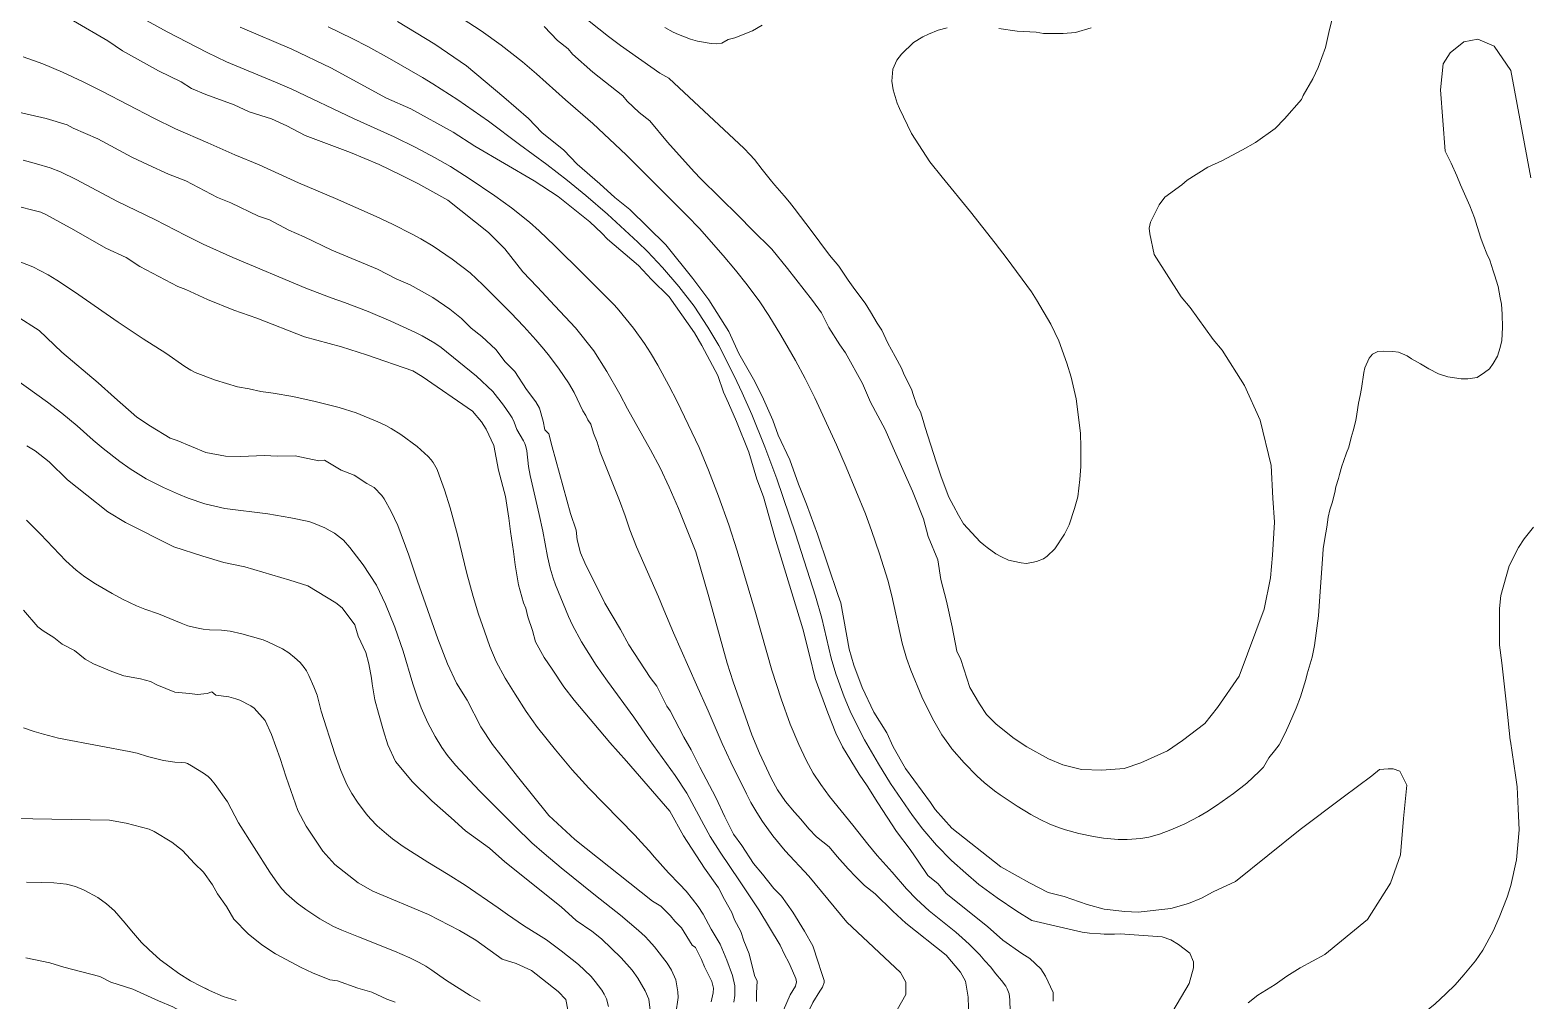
# Model space of a CAD drawing. Header units: metres. Extents: x 548946 to 557077, y 1838800 to 1845419.
# Drawn here: x 552328.3 to 552722.2, y 1842723.2 to 1842978.2 of the extents above; entities that cross this region are included whole.
import ezdxf

# ---------------------------------------------------------------- set-up
doc = ezdxf.new("R2010")
doc.units = ezdxf.units.M
doc.header["$LTSCALE"] = 28
doc.layers.add('1', color=7, linetype='Continuous', lineweight=13)
doc.layers.add('2', color=7, linetype='Continuous', lineweight=13)

msp = doc.modelspace()

# ---------------------------------------------------------------- linework, layer by layer
at = {"layer": '1'}
for points in [[(552463.53, 1842979.05), (552467, 1842975.38), (552469.8, 1842973.16), (552470.97, 1842971.77), (552476.34, 1842967.04), (552484.17, 1842960.83), (552485.34, 1842959.44), (552488.47, 1842956.49), (552491.27, 1842954.27), (552495.97, 1842948.71), (552502.97, 1842940.87), (552504.7, 1842939.04), (552514.71, 1842929.26), (552518.18, 1842925.59), (552523.33, 1842920.59), (552527.47, 1842915.47), (552534.02, 1842907.07), (552536.43, 1842903.79), (552538.39, 1842899.95), (552541.2, 1842895.45), (552542.71, 1842893.33), (552547.2, 1842885.21), (552549.27, 1842880.36), (552553.15, 1842873.18), (552555.22, 1842868.34), (552560.34, 1842856.98), (552563.2, 1842849.69), (552564.5, 1842845.01), (552566.97, 1842838.94), (552567.83, 1842833.7), (552569.24, 1842828.02), (552570.77, 1842821.33), (552572.02, 1842814.87), (552573.03, 1842812.7), (552575.39, 1842805.35), (552577.91, 1842801.06), (552579.76, 1842798.22), (552582.34, 1842795.72), (552587.09, 1842791.95), (552590.39, 1842789.78), (552596.08, 1842786.62), (552599.82, 1842785.02), (552604.79, 1842783.81), (552610.14, 1842783.66), (552615.94, 1842784.07), (552620.34, 1842785.59), (552627.35, 1842788.68), (552631.36, 1842791.42), (552637.2, 1842795.9), (552640.53, 1842800.1), (552646.19, 1842808.37), (552652.82, 1842825.9), (552654.41, 1842834.21), (552655.01, 1842840.12), (552655.54, 1842848.82), (552655.07, 1842855.12), (552654.6, 1842863.7), (552651.71, 1842875.57), (552647.61, 1842884.76), (552641.73, 1842893.99), (552639.38, 1842896.77), (552633.33, 1842905.23), (552630.98, 1842908.01), (552623.86, 1842919.13), (552622.73, 1842924.59), (552622.55, 1842926.1), (552622.88, 1842927.66), (552625.15, 1842932.24), (552626.71, 1842934.2), (552631.16, 1842937.5), (552632.55, 1842938.68), (552638, 1842942.1), (552641.62, 1842943.78), (552647.13, 1842946.7), (552650.47, 1842948.6), (552655.64, 1842952.25), (552658.14, 1842954.82), (552662.64, 1842959.91), (552663.03, 1842960.97), (552665.58, 1842965.33), (552667.02, 1842968.29), (552668.95, 1842973.59), (552669.78, 1842977.49), (552671.32, 1842984.02)], [(552470.29, 1842984.48), (552480.44, 1842976.41), (552483.56, 1842974.11), (552493.9, 1842966.81), (552496.25, 1842965.45), (552516.08, 1842947), (552517.55, 1842945.47), (552518.81, 1842944.12), (552520.81, 1842941.46), (552523.25, 1842938.44), (552524.17, 1842937.35), (552526.59, 1842934.53), (552527.97, 1842932.9), (552529.25, 1842931.34), (552533.96, 1842925.1), (552535.96, 1842922.43), (552538.55, 1842918.94), (552540.97, 1842916.12), (552543.39, 1842912.41), (552545.17, 1842909.92), (552547.88, 1842906.33), (552549.33, 1842904.11), (552551.07, 1842901.11), (552552.28, 1842899.25), (552553.87, 1842895.84), (552555.76, 1842892.37), (552557.42, 1842889.26), (552557.97, 1842887.93), (552560.17, 1842883.49), (552560.5, 1842882.33), (552561.52, 1842879.56), (552562.42, 1842877.76), (552563.18, 1842875.55), (552563.68, 1842873.72), (552566.52, 1842864.66), (552567.87, 1842860.72), (552569.88, 1842855.37), (552571.13, 1842853.11), (552572.41, 1842850.67), (552573.78, 1842848.33), (552578.1, 1842843.63), (552579.09, 1842842.85), (552579.97, 1842842.15), (552582.25, 1842840.52), (552583.74, 1842839.69), (552585.54, 1842838.8), (552586.77, 1842838.54), (552588.92, 1842838.09), (552590.23, 1842837.94)], [(552339.82, 1842980.59), (552348.81, 1842975.27), (552352.67, 1842972.66), (552362.16, 1842967.39), (552368.08, 1842964.51), (552370.82, 1842962.79), (552374.56, 1842961.19), (552381.99, 1842958.48), (552386.01, 1842956.66), (552391.81, 1842954.78), (552395.83, 1842952.95), (552400.69, 1842950.46), (552412.64, 1842945.98), (552420.12, 1842942.77), (552425.76, 1842940.12), (552430.34, 1842937.84), (552438.21, 1842933.41), (552448.84, 1842924.97), (552453.14, 1842920.64), (552457.9, 1842914.57), (552461.65, 1842910.68), (552466.29, 1842905.62), (552471.78, 1842899.9), (552476.54, 1842893.84), (552479.96, 1842888.39), (552483.43, 1842882.43), (552485.4, 1842878.59), (552491.45, 1842867.85), (552494.03, 1842863.06), (552496.39, 1842858), (552498.81, 1842852.43), (552503.42, 1842841.02), (552506.8, 1842829.21), (552511.6, 1842811.72), (552513.18, 1842806.81), (552518.07, 1842792.89), (552520.15, 1842788.05), (552523.18, 1842781.53), (552524.81, 1842778.42), (552526.94, 1842775.36), (552529.29, 1842772.58), (552531.02, 1842770.74), (552533.1, 1842768.19), (552535.11, 1842766.13), (552538.46, 1842763.46), (552540.54, 1842760.91), (552543.44, 1842757.68), (552545.46, 1842755.63), (552547.75, 1842753.35), (552550.55, 1842751.13), (552555.13, 1842746.57), (552558.55, 1842743.4), (552569.17, 1842734.96), (552572.97, 1842730.57), (552574.26, 1842728.18)], [(552586.02, 1842720.17), (552585.95, 1842723.24), (552585.72, 1842724.81), (552585.26, 1842726.15), (552584.86, 1842726.83), (552583.72, 1842728.36), (552582.22, 1842730.12), (552580.82, 1842731.93), (552579.39, 1842733.48), (552578.08, 1842735.05), (552575.28, 1842737.89), (552573.43, 1842739.6), (552571.75, 1842741.02), (552564.76, 1842746.65), (552561.43, 1842749.72), (552558.79, 1842752.45), (552555.01, 1842756.83), (552551.03, 1842761.18), (552548.57, 1842764.14), (552544.63, 1842769.2), (552538.55, 1842776.68), (552536.22, 1842779.85), (552534.26, 1842782.84), (552532.36, 1842786.22), (552530.43, 1842790.33), (552528.2, 1842795.72), (552525.79, 1842802.35), (552523.35, 1842809.93), (552519.04, 1842825.02), (552514.28, 1842841.27), (552512.07, 1842848.1), (552509.34, 1842855.63), (552506.71, 1842862.49), (552504.28, 1842868.39), (552498.48, 1842880.49), (552496.33, 1842884.74), (552493.41, 1842890.09), (552491.49, 1842893.28), (552489.91, 1842895.73), (552487.01, 1842899.79), (552483.16, 1842904.5), (552481.97, 1842905.85), (552479.06, 1842908.84), (552473.82, 1842913.95), (552466.35, 1842921.44), (552462.22, 1842925.36), (552459.68, 1842927.61), (552454.93, 1842931.39), (552450.52, 1842934.53), (552443.81, 1842939.1), (552438.88, 1842942.24), (552434.72, 1842944.6), (552429.74, 1842947.26), (552424.07, 1842950.05), (552413.36, 1842954.92), (552397.2, 1842962.59), (552392.9, 1842964.46), (552380.03, 1842969.8), (552374.92, 1842972.2), (552364.4, 1842977.71), (552359.02, 1842980.68)], [(552441.98, 1842981.16), (552446.98, 1842977.93), (552452.22, 1842974.2), (552457.86, 1842969.76), (552461.52, 1842966.62), (552469.09, 1842959.76), (552476.29, 1842953.57), (552485.09, 1842945.32), (552501.11, 1842929.33), (552504.31, 1842925.97), (552510.59, 1842918.89)], [(552383.56, 1842978.94), (552397.18, 1842973.13), (552407.4, 1842968.2), (552422.04, 1842960.22), (552428.46, 1842957.4), (552439.57, 1842951.3), (552445.33, 1842947.64), (552460.86, 1842938.49), (552467.17, 1842934.39), (552475.56, 1842927.72), (552478.69, 1842924.78), (552480.14, 1842923.17), (552488.31, 1842916.22), (552491.77, 1842912.56), (552496.36, 1842908), (552503.03, 1842898.6), (552504.93, 1842895.26), (552509.14, 1842887.36), (552510.66, 1842882.96), (552512.01, 1842880.06), (552514.09, 1842875.22), (552517.29, 1842867.2), (552519.38, 1842860.07), (552521.18, 1842855.45), (552524.17, 1842844.86), (552531.5, 1842820.8), (552533.3, 1842813.89), (552534.77, 1842807.71), (552538.09, 1842798.69), (552540.23, 1842793.34), (552541.91, 1842789.72), (552546.28, 1842782.6), (552548.41, 1842779.54), (552551.22, 1842775.04), (552556.15, 1842767.47), (552559.73, 1842762.8), (552561.86, 1842759.74), (552564.33, 1842755.96), (552567.12, 1842753.73), (552569.19, 1842751.18), (552580.09, 1842742.51), (552584.06, 1842738.9), (552589.04, 1842735.41), (552591.22, 1842734.13), (552594.07, 1842731.41), (552595.3, 1842729.52), (552597.32, 1842725.18), (552597.33, 1842722.89)], [(552464.23, 1842942.79), (552457.07, 1842948.04), (552448.91, 1842954.22), (552440.86, 1842959.82), (552434.28, 1842964), (552431.56, 1842965.67), (552422.86, 1842970.64), (552417.12, 1842973.8), (552413.01, 1842975.96), (552406.71, 1842979.01)], [(552520.86, 1842979.46), (552518.24, 1842977.89), (552513.62, 1842976.09), (552511.9, 1842975.64), (552510.23, 1842974.68), (552508.72, 1842974.51), (552507.44, 1842974.62), (552503.81, 1842975.22), (552501.97, 1842975.77), (552498.79, 1842976.93), (552497.45, 1842977.54), (552495.27, 1842978.82)], [(552590.23, 1842837.94), (552591.7, 1842838.2), (552592.97, 1842838.45), (552594.78, 1842839.16), (552595.7, 1842839.86), (552597.77, 1842841.79), (552600.32, 1842845.68), (552601.54, 1842848.11), (552602.95, 1842852.36), (552603.79, 1842855.46), (552604.37, 1842860.01), (552604.58, 1842863.43), (552604.58, 1842868.62), (552604.48, 1842872.1), (552603.83, 1842877.81), (552603.34, 1842881.25), (552602.09, 1842886.89), (552600.88, 1842890.55), (552598.8, 1842896.5), (552596.7, 1842900.85), (552592.98, 1842907.21), (552591.64, 1842909.35), (552585.26, 1842918), (552582.09, 1842922.12), (552575.56, 1842930.36), (552568.13, 1842939.49), (552564.88, 1842943.51), (552560.04, 1842950.93), (552556.88, 1842957.56), (552556.33, 1842958.89), (552555.23, 1842962.46), (552554.87, 1842964.71), (552555.21, 1842967.84), (552556.23, 1842970.26), (552557.45, 1842971.79), (552560.59, 1842974.85), (552563.02, 1842976.32), (552564.53, 1842977.09), (552567.11, 1842978.09), (552569.43, 1842978.75)], [(552583.03, 1842978.51), (552587.89, 1842977.87), (552592.82, 1842977.54), (552594.74, 1842977.26), (552599.93, 1842977.25), (552603.2, 1842977.53), (552607.35, 1842978.7)], [(552698.59, 1842887.76), (552701.06, 1842887.04), (552704.53, 1842886.44), (552706.32, 1842886.45), (552708.77, 1842886.83), (552710.72, 1842888.15), (552712.01, 1842889.09), (552712.94, 1842890.5), (552714.12, 1842892.43), (552714.86, 1842894.71), (552715.24, 1842896.55), (552715.45, 1842899.97), (552715.35, 1842903.45), (552715.15, 1842906.12), (552714.86, 1842907.78), (552714.32, 1842910.71), (552713.37, 1842913.8), (552712.95, 1842914.85), (552712.13, 1842917.65), (552711.34, 1842919.35), (552710.37, 1842921.74), (552709.77, 1842923.46), (552708.82, 1842926.55), (552708.07, 1842928.76), (552706.81, 1842931.91), (552705.84, 1842934.29), (552704.38, 1842937.42), (552703.41, 1842939.8), (552701.93, 1842943.12), (552700.37, 1842946.34), (552699.15, 1842962.47), (552699.88, 1842969.27), (552701.69, 1842972.14), (552705.31, 1842975.01), (552708.92, 1842975.72), (552713.27, 1842973.93), (552717.61, 1842967.48), (552722.92, 1842939.34)], [(552472.21, 1842844.2), (552471.92, 1842846.71), (552470.4, 1842851.11), (552465.6, 1842868.6), (552464.7, 1842872.05), (552463.67, 1842873.06), (552463.21, 1842875.34), (552462.26, 1842878.74), (552461.3, 1842880.41), (552458.9, 1842883.69), (552455.81, 1842888.42), (552453.24, 1842890.92), (552450.83, 1842894.2), (552447.14, 1842897.59), (552444.35, 1842899.81), (552441.77, 1842902.31), (552438.7, 1842904.75), (552434.28, 1842907.81), (552428.31, 1842911.19), (552424.57, 1842912.79), (552419.71, 1842915.28), (552407.7, 1842920.26), (552400.44, 1842923.75), (552396.42, 1842925.58), (552391.29, 1842928.29), (552388.38, 1842929.23), (552381.12, 1842932.72), (552377.66, 1842934.1), (552369.28, 1842938.48), (552364.76, 1842940.25), (552359.4, 1842942.68), (552355.1, 1842944.73), (552346.17, 1842949.55), (552339.74, 1842952.38), (552338.12, 1842953.21), (552332.6, 1842954.86), (552325.29, 1842956.57)], [(552458.12, 1842870.17), (552456.36, 1842873.17), (552455.66, 1842875.04), (552455.1, 1842876.18), (552454.41, 1842877.3), (552452.8, 1842879.56), (552450.01, 1842883.11), (552445.74, 1842887.16), (552436.43, 1842894.67), (552434.8, 1842895.82), (552431.44, 1842897.74), (552429.65, 1842898.65), (552423.2, 1842901.67), (552417.29, 1842904.2), (552411.06, 1842906.5), (552407.5, 1842907.72), (552400.89, 1842910.27), (552381.71, 1842918.34), (552373.85, 1842921.9), (552369.3, 1842924.11), (552361.2, 1842928.31), (552351.4, 1842933.08), (552340.46, 1842938.89), (552336.41, 1842940.85), (552333.69, 1842941.9), (552330.05, 1842942.99), (552326.54, 1842943.92)], [(552628.74, 1842720.3), (552633.06, 1842727.56), (552634.19, 1842731.64), (552634.19, 1842733.24), (552633.22, 1842735.56), (552630.23, 1842737.8), (552628.29, 1842739.01), (552625.95, 1842739.81), (552614.95, 1842740.58), (552613.46, 1842740.51), (552610.76, 1842740.5), (552609.76, 1842740.58), (552606.84, 1842740.75), (552604.92, 1842741.03), (552591.7, 1842744.15), (552587.77, 1842746.55), (552582.6, 1842750.03), (552577.82, 1842753.56), (552574.34, 1842756.52), (552570.63, 1842759.89), (552566.64, 1842763.95), (552563.08, 1842768.11), (552560.36, 1842771.71), (552557.42, 1842775.89), (552554.58, 1842780.13), (552551.43, 1842785.27), (552547.76, 1842791.56), (552545.84, 1842795.15), (552543.99, 1842799.1), (552542.42, 1842802.87), (552540.2, 1842808.9), (552538.95, 1842813.08), (552536.48, 1842823.61), (552534.85, 1842829.37), (552529.59, 1842845.75), (552524.66, 1842860.2), (552521.52, 1842868.63), (552518.08, 1842877.1), (552515.53, 1842882.83), (552513.44, 1842887.25), (552509.39, 1842895.21), (552506.58, 1842900.09), (552502.93, 1842905.54), (552498.95, 1842910.73), (552494.63, 1842915.77), (552490.66, 1842919.9), (552488.1, 1842922.39), (552480.14, 1842929.73), (552474.44, 1842934.65), (552469.62, 1842938.57), (552464.23, 1842942.79)], [(552323.61, 1842932.19), (552331.2, 1842930.26), (552332.54, 1842929.65), (552339.85, 1842925.66), (552348.29, 1842920.78), (552353.65, 1842918.35), (552357.23, 1842915.96), (552367.22, 1842910.75), (552369.34, 1842909.98), (552374.98, 1842907.32), (552381.91, 1842904.56), (552387.99, 1842902.46), (552400.5, 1842897.54), (552410.21, 1842894.84), (552416.79, 1842892.79), (552428.96, 1842888.6), (552431.42, 1842887.1), (552444.66, 1842877.94), (552447.01, 1842875.16), (552448.25, 1842873.27), (552450.27, 1842868.93), (552451.52, 1842862.47), (552453.32, 1842855.56), (552454.23, 1842849.82), (552454.64, 1842846.31), (552455.49, 1842841.07), (552455.89, 1842837.56), (552456.75, 1842832.32), (552458.04, 1842827.64), (552458.72, 1842826.19), (552459.23, 1842823.96), (552460.41, 1842820.29), (552461.26, 1842817.34), (552463.5, 1842813.27), (552465.63, 1842810.21), (552468.71, 1842805.49), (552471.4, 1842801.98), (552480.8, 1842790.86), (552485.17, 1842786.03), (552496.58, 1842772.85), (552500.12, 1842766.39), (552505.66, 1842757.88), (552509.31, 1842752.71), (552510.93, 1842749.59), (552512.84, 1842746.25), (552513.57, 1842744.3), (552515.2, 1842741.19), (552515.99, 1842738.73), (552517.39, 1842735.34), (552518.8, 1842729.66), (552519.48, 1842728.21), (552519.32, 1842725.14), (552519.33, 1842722.86)], [(552386, 1842883.84), (552382.94, 1842884.38), (552377.16, 1842886.11), (552371.74, 1842888.18), (552370.6, 1842888.74), (552369.06, 1842889.7), (552364.04, 1842893.18), (552358.1, 1842896.96), (552351.49, 1842901.35), (552340.09, 1842909.31), (552335.39, 1842912.4), (552333.09, 1842913.78), (552329.11, 1842915.92), (552324.8, 1842917.61)], [(552510.59, 1842918.89), (552513.83, 1842915.02), (552516.88, 1842911.22), (552520.19, 1842906.72), (552522.6, 1842903.16), (552525.76, 1842897.97), (552529.59, 1842891.25), (552532.14, 1842886.6), (552534.71, 1842881.46), (552540.4, 1842869.13), (552542.94, 1842863.25), (552547.97, 1842850.97), (552549.58, 1842846.6), (552551.64, 1842840.49), (552553.83, 1842833.55), (552554.92, 1842829.42), (552557.64, 1842817.01), (552558.79, 1842813.07), (552559.88, 1842809.89), (552562.77, 1842802.87), (552565.59, 1842797.22), (552568.08, 1842792.95), (552569.85, 1842790.36), (552570.72, 1842789.23), (552573.9, 1842785.59), (552577.32, 1842782.05), (552579.15, 1842780.37), (552581.94, 1842778.15), (552583.36, 1842777.11), (552587.83, 1842774.13), (552591.42, 1842771.98), (552593.89, 1842770.65), (552596.43, 1842769.47), (552598.98, 1842768.47), (552600.56, 1842767.93), (552604.04, 1842767.01), (552607.96, 1842766.2), (552610.59, 1842765.79), (552614.43, 1842765.43), (552616.78, 1842765.38), (552620.36, 1842765.64), (552622.44, 1842766.01), (552625.31, 1842766.81), (552628.24, 1842767.9), (552631.95, 1842769.55), (552635.58, 1842771.41), (552637.75, 1842772.69), (552640.27, 1842774.33), (552644.72, 1842777.53), (552648.25, 1842780.24), (552649.84, 1842781.66), (552651.58, 1842783.37), (552652.57, 1842784.45), (552654.05, 1842786.86), (552655.54, 1842788.73), (552656.76, 1842790.27), (552658.3, 1842793.34), (552659.41, 1842795.86), (552661.24, 1842799.96), (552662.3, 1842802.88), (552663.77, 1842807.44), (552664.1, 1842808.97), (552665.4, 1842813.31), (552666.04, 1842816.38), (552667.05, 1842824.18), (552667.57, 1842831.82), (552668.2, 1842840.27), (552668.32, 1842841.79), (552668.71, 1842844.52), (552669.27, 1842847.48), (552669.57, 1842850.11), (552670.04, 1842852.06), (552670.63, 1842853.92), (552671.32, 1842856.6), (552671.64, 1842858.13), (552672.29, 1842860.3), (552672.57, 1842861.33), (552673.22, 1842863.5), (552673.68, 1842864.75), (552674.42, 1842867.03), (552675.05, 1842868.5), (552675.65, 1842871.06), (552676.15, 1842872.82), (552676.84, 1842875.49), (552677.14, 1842877.22), (552677.61, 1842880.07), (552677.98, 1842882.11), (552678.37, 1842883.95), (552678.99, 1842888.11), (552679.25, 1842889.34), (552680.36, 1842891.86), (552681.23, 1842892.96), (552682.65, 1842893.62), (552684.03, 1842893.78), (552686.63, 1842893.67), (552688.06, 1842893.44), (552690.36, 1842892.5), (552691.55, 1842891.74), (552693.89, 1842890.41), (552696.04, 1842889.06), (552698.59, 1842887.76)], [(552463.51, 1842761.69), (552460.28, 1842764.53), (552455.91, 1842768.78), (552446.48, 1842778.21), (552440.24, 1842784.98), (552438.1, 1842787.5), (552436.6, 1842789.54), (552434.82, 1842792.48), (552432.94, 1842796.09), (552431.22, 1842800.03), (552430.3, 1842802.41), (552428.96, 1842806.32), (552426.41, 1842814.94), (552424.27, 1842821.23), (552421.81, 1842827.25), (552419.43, 1842832.21), (552415.93, 1842837.63), (552412.43, 1842842.16), (552410.75, 1842844.03), (552408.38, 1842845.88), (552407.29, 1842846.56), (552405.84, 1842847.28), (552402.85, 1842848.53), (552401.67, 1842848.94), (552396.93, 1842849.97), (552390.84, 1842850.95), (552379.58, 1842852.41), (552374.35, 1842853.6), (552369.97, 1842855.08), (552367.38, 1842856.13), (552363.44, 1842857.9), (552358.88, 1842860.2), (552354.73, 1842862.79), (552352.01, 1842864.71), (552347.55, 1842868.17), (552344.98, 1842870.35), (552340.74, 1842874.14), (552336.75, 1842877.42), (552332.95, 1842880.35), (552324.57, 1842886.37)], [(552513.36, 1842722.65), (552513.6, 1842724.41), (552513.68, 1842725.81), (552513.63, 1842726.96), (552513.01, 1842729.66), (552511.56, 1842733.66), (552509.75, 1842737.86), (552507.4, 1842741.82), (552505.3, 1842745.82), (552504, 1842747.81), (552502.52, 1842749.75), (552500.81, 1842751.84), (552499.13, 1842753.65), (552496.18, 1842756.63), (552492.53, 1842760.72), (552491.13, 1842762.44), (552489, 1842764.66), (552487.36, 1842766.51), (552475.25, 1842778.88), (552470.84, 1842783.71), (552466.47, 1842788.97), (552461.77, 1842794.85), (552458.81, 1842799.02), (552455.85, 1842803.6), (552453.3, 1842807.83), (552450.94, 1842812.16), (552449.2, 1842816.16), (552447.79, 1842820.14), (552446.27, 1842824.62), (552444.86, 1842829.26), (552443.21, 1842835.35), (552440.73, 1842845.46), (552438.84, 1842852.53), (552437.28, 1842857.32), (552435.94, 1842861.14), (552435.35, 1842862.6), (552434.38, 1842864.47), (552433.84, 1842865.16), (552432.99, 1842866.05), (552430.13, 1842868.66), (552425.86, 1842871.87), (552423.31, 1842873.42), (552421.91, 1842874.18), (552419.81, 1842875.17), (552414.06, 1842877.54), (552409.63, 1842878.96), (552403.3, 1842880.53), (552397.47, 1842881.81), (552392.31, 1842882.74), (552389.03, 1842883.18), (552386, 1842883.84)], [(552519.92, 1842746.88), (552514.87, 1842754.56), (552509.74, 1842762.1), (552507.16, 1842766.2), (552505.45, 1842769.22), (552501, 1842777.61), (552497.92, 1842782.21), (552491.15, 1842791.7), (552487.11, 1842797.57), (552480.19, 1842807.01), (552477.21, 1842811.24), (552473.34, 1842817.36), (552470.95, 1842821.74), (552469.9, 1842824.01), (552466.52, 1842832.32), (552465.89, 1842834.04), (552465.07, 1842836.67), (552464.36, 1842839.79), (552463.15, 1842846.44), (552462.22, 1842850.81), (552459.82, 1842861.06), (552459.44, 1842863.47), (552458.95, 1842867.57), (552458.73, 1842868.65), (552458.47, 1842869.44), (552458.12, 1842870.17)], [(552327.55, 1842868.86), (552329.73, 1842867.59), (552333.36, 1842864.7), (552338.23, 1842859.92), (552343.26, 1842855.92), (552348.85, 1842851.48), (552353.49, 1842848.71), (552366.17, 1842842.28), (552373.81, 1842839.85), (552379.34, 1842838.2), (552384.81, 1842837.05), (552396.64, 1842833.57), (552401.38, 1842832.08), (552408.76, 1842827.59), (552410.43, 1842826.26), (552413.74, 1842821.81), (552414.58, 1842818.86), (552416.6, 1842814.51), (552417.45, 1842811.56), (552418.13, 1842807.83), (552418.3, 1842806.32), (552419.04, 1842802.09), (552419.95, 1842798.63), (552421.24, 1842793.96), (552422.43, 1842790.28), (552424.45, 1842785.94), (552428.87, 1842780.6), (552434.02, 1842775.6), (552439.11, 1842771.1), (552442.8, 1842767.71), (552449.17, 1842763.1), (552453.14, 1842759.49), (552467.95, 1842747.72), (552471.92, 1842744.11), (552476.06, 1842741.28), (552478.57, 1842739.28), (552483.72, 1842734.28), (552486.63, 1842731.06), (552488.14, 1842728.94), (552490.05, 1842725.6), (552491.06, 1842723.43), (552491.63, 1842718.42)], [(552432.97, 1842759.45), (552426.41, 1842763.59), (552423.64, 1842765.59), (552422.04, 1842766.87), (552419.6, 1842769.03), (552417.83, 1842770.84), (552416.71, 1842772.17), (552414.46, 1842775.17), (552412.93, 1842777.53), (552411.65, 1842779.87), (552410.04, 1842783.56), (552408.5, 1842787.88), (552404.92, 1842799.09), (552403.81, 1842803.31), (552402.99, 1842805.54), (552401.66, 1842808.54), (552401.01, 1842809.73), (552400.43, 1842810.59), (552399.38, 1842811.88), (552397.91, 1842813.27), (552396.38, 1842814.43), (552394.77, 1842815.47), (552390.87, 1842817.38), (552389.64, 1842817.84), (552384.04, 1842819.46), (552380.95, 1842820.16), (552378.71, 1842820.45), (552375.53, 1842820.54), (552373.87, 1842820.71), (552372.09, 1842821.01), (552369.85, 1842821.58), (552368.13, 1842822.22), (552362.1, 1842824.74), (552358.53, 1842825.92), (552356.32, 1842826.79), (552352.63, 1842828.55), (552349.92, 1842830.02), (552345.57, 1842832.59), (552342.74, 1842834.42), (552340.5, 1842836.2), (552337.79, 1842838.67), (552331.14, 1842845.65), (552327.4, 1842849.3)], [(552723.55, 1842847.51), (552721.11, 1842844.43), (552719.67, 1842842.17), (552717.23, 1842837.3), (552715.03, 1842829.57), (552714.62, 1842826.13), (552714.63, 1842816.45), (552715.26, 1842811.83), (552716.07, 1842804.74), (552716.61, 1842800.01), (552717.49, 1842791.53)], [(552528.9, 1842746.26), (552525.87, 1842750.49), (552523.86, 1842752.54), (552520.89, 1842756.27), (552518.54, 1842759.05), (552515.46, 1842763.78), (552513.33, 1842766.84), (552511.03, 1842771.4), (552508.67, 1842776.47), (552504.46, 1842784.37), (552502.16, 1842788.94), (552500.25, 1842792.27), (552496.66, 1842799.23), (552495.77, 1842800.4), (552493.13, 1842805.69), (552491.34, 1842808.02), (552485.79, 1842816.54), (552483.55, 1842820.6), (552479.45, 1842827.5), (552474.18, 1842838.08), (552473.11, 1842840.75), (552472.21, 1842844.2)], [(552469.78, 1842720.64), (552469.21, 1842723.37), (552467.2, 1842725.43), (552460.21, 1842730.98), (552456.19, 1842732.81), (552452.51, 1842733.91), (552445.58, 1842738.96), (552441.22, 1842741.51), (552433.12, 1842745.67), (552418.44, 1842751.86), (552414.64, 1842753.97), (552408.49, 1842758.85), (552405.3, 1842762.3), (552400.99, 1842768.92), (552398.74, 1842772.98), (552395.7, 1842781.78), (552394.13, 1842786.68), (552391.88, 1842793.03), (552390.19, 1842796.65), (552387.28, 1842799.88), (552386.44, 1842800.54), (552383.48, 1842801.98), (552382.42, 1842802.37), (552380.58, 1842802.92), (552377.23, 1842803.3), (552376.12, 1842804.19), (552374.89, 1842803.79), (552372.38, 1842803.51), (552370.32, 1842803.78), (552366.47, 1842804.1), (552361.67, 1842806.09), (552360.05, 1842806.92), (552357.43, 1842807.64), (552353.02, 1842808.41), (552349.84, 1842809.57), (552345.04, 1842811.56), (552342.86, 1842812.83), (552340.06, 1842815.05), (552336.82, 1842816.72), (552334.59, 1842818.49), (552331.85, 1842820.21), (552330.45, 1842821.32), (552326.65, 1842825.71)], [(552717.49, 1842791.53), (552717.52, 1842791.23), (552718.84, 1842782.3), (552719.29, 1842779.26), (552719.55, 1842773.5), (552719.78, 1842767.94), (552719.09, 1842760.08), (552717.66, 1842753.33), (552716.62, 1842750.22), (552714.54, 1842744.89), (552712.95, 1842741.32), (552710.23, 1842736.32), (552708.36, 1842733.51), (552705.28, 1842729.86), (552702.99, 1842727.2), (552700.57, 1842724.83), (552697.78, 1842722.22), (552690.28, 1842716.17), (552686.9, 1842713.49)], [(552385.68, 1842740.59), (552381.93, 1842744.48), (552380.03, 1842747.82), (552377.62, 1842751.1), (552376.33, 1842753.5), (552373.92, 1842756.78), (552371.63, 1842759.06), (552368.44, 1842762.5), (552365.64, 1842764.72), (552361, 1842767.5), (552359.66, 1842768.11), (552353.64, 1842769.7), (552349.23, 1842770.47), (552324.03, 1842770.89)], [(552480.42, 1842721.54), (552479.87, 1842723.51), (552479.31, 1842724.75), (552478.64, 1842725.82), (552476.96, 1842728.07), (552475.83, 1842729.37), (552474.14, 1842731.06), (552472.53, 1842732.52), (552467.97, 1842736.15), (552464.1, 1842739), (552458.07, 1842742.8), (552453.91, 1842745.65), (552451.39, 1842747.48), (552442.77, 1842753.37), (552438.28, 1842756.24), (552432.97, 1842759.45)], [(552498.12, 1842719.69), (552498.74, 1842723.88), (552498.64, 1842725.33), (552498.12, 1842728.54), (552496.96, 1842731.09), (552495.86, 1842732.87), (552492.5, 1842737.2), (552491.04, 1842738.86), (552490.03, 1842739.87), (552488.31, 1842741.46), (552483.57, 1842745.52), (552477.04, 1842750.64), (552467.96, 1842757.98), (552463.51, 1842761.69)], [(552327.4, 1842754.17), (552331.49, 1842754.14), (552334.6, 1842754), (552337.93, 1842753.68), (552340.3, 1842753.05), (552342.6, 1842752.12), (552346.22, 1842750.14), (552348.5, 1842748.5), (552350.61, 1842746.65), (552353.38, 1842743.37), (552355.01, 1842741.36), (552357.64, 1842738.37), (552359.56, 1842736.5), (552362.56, 1842733.75), (552365.07, 1842731.94)], [(552352.24, 1842744.72), (552353.38, 1842743.37), (552355.01, 1842741.36), (552357.64, 1842738.37), (552359.56, 1842736.5), (552362.56, 1842733.75), (552365.07, 1842731.94)], [(552519.92, 1842746.88), (552525.58, 1842737.61), (552526.72, 1842735.16), (552527.87, 1842733.05), (552528.77, 1842730.91), (552529.67, 1842728.89), (552529.89, 1842727.99), (552529.56, 1842726.86), (552528.21, 1842724.61), (552526.4, 1842720.52), (552525.5, 1842717.68), (552523.79, 1842711.65)], [(552528.9, 1842746.26), (552531.91, 1842741.31), (552534.13, 1842737.44), (552535.53, 1842733.16), (552536.35, 1842730.69), (552536.85, 1842729.12), (552537.09, 1842728.3), (552537.09, 1842727.8), (552536.68, 1842726.57), (552536.02, 1842725.5), (552534.12, 1842722.55), (552532.88, 1842719.98), (552531.55, 1842717.04), (552531.45, 1842716.85)], [(552424.32, 1842722.65), (552422.2, 1842723.43), (552418.18, 1842725.25), (552414.5, 1842726.36), (552409.19, 1842728.29), (552407.13, 1842728.56), (552402.61, 1842730.33), (552399.65, 1842731.77), (552392.89, 1842735.32), (552389.31, 1842737.7), (552385.68, 1842740.59)], [(552327.3, 1842734.27), (552333.55, 1842732.95), (552337.24, 1842731.85), (552346.67, 1842729.37), (552349.63, 1842727.93), (552355.43, 1842726.05), (552362.13, 1842723.01), (552365.87, 1842721.4), (552371.29, 1842718.47), (552374.25, 1842717.03), (552377.27, 1842715.08), (552378.89, 1842714.25), (552379.73, 1842713.59), (552381.46, 1842711.75), (552384.26, 1842709.53), (552387.39, 1842706.59), (552388.56, 1842705.2), (552389.25, 1842699.18), (552389.85, 1842694.53), (552390.2, 1842686.86), (552392.67, 1842674.32), (552392.71, 1842674.08)], [(552327.3, 1842734.27), (552333.55, 1842732.95), (552337.24, 1842731.85), (552346.67, 1842729.37), (552349.63, 1842727.93), (552355.43, 1842726.05), (552362.13, 1842723.01), (552365.87, 1842721.4), (552371.29, 1842718.47), (552374.25, 1842717.03), (552377.27, 1842715.08), (552378.89, 1842714.25), (552379.73, 1842713.59), (552381.46, 1842711.75), (552384.26, 1842709.53), (552386.07, 1842707.83)], [(552365.07, 1842731.94), (552367.46, 1842730.22), (552370.57, 1842728.28), (552373.23, 1842726.89), (552375.55, 1842725.75), (552379.13, 1842724.17), (552382.55, 1842723.06)], [(552365.07, 1842731.94), (552367.46, 1842730.22), (552370.57, 1842728.28), (552373.23, 1842726.89), (552375.26, 1842725.89)], [(552574.26, 1842728.18), (552575, 1842723.94), (552575.13, 1842718.37), (552573.09, 1842711.78), (552572.09, 1842709.38), (552570.93, 1842706.2), (552569.67, 1842701.73), (552569.26, 1842700.78)]]:
    msp.add_lwpolyline(points, dxfattribs=at)
at = {"layer": '2'}
for points in [[(552648.6, 1842722.46), (552651.16, 1842724.53), (552655.67, 1842727.33), (552658.73, 1842729.46), (552662.29, 1842731.64), (552668.74, 1842735.18), (552679.94, 1842744.38), (552685.97, 1842753.9), (552688.61, 1842761.37), (552689.37, 1842770.89), (552690.31, 1842779.67), (552688.42, 1842783.4), (552686.73, 1842783.96), (552685.4, 1842783.96), (552683.14, 1842783.77), (552681.07, 1842782.09), (552673.52, 1842776.49), (552662.25, 1842768.06), (552645.21, 1842754.34), (552639.42, 1842751.64), (552636.3, 1842750.01), (552632.91, 1842748.61), (552628.23, 1842747.31), (552619.7, 1842746.34), (552616.13, 1842746.44), (552610.72, 1842747.09), (552606.26, 1842748.35), (552600.17, 1842750.45), (552595.99, 1842751.5), (552591.13, 1842753.99), (552583.53, 1842758.2), (552570.67, 1842768.42), (552566.31, 1842773.26), (552565.08, 1842775.15), (552558.47, 1842784.05), (552555.27, 1842789.78), (552553.59, 1842793.4), (552550.17, 1842798.85), (552547.14, 1842805.36), (552544.94, 1842811.21), (552543.7, 1842815.39), (552541.54, 1842827.59), (552540.81, 1842829.54), (552535.41, 1842845.69), (552532.48, 1842853.49), (552530.34, 1842858.83), (552528.09, 1842865.18), (552525.06, 1842871.7), (552523.6, 1842875.59), (552521.18, 1842881.16), (552518.88, 1842885.73), (552514.73, 1842893.13), (552512.04, 1842898.92), (552506.77, 1842907.21), (552502.57, 1842912.83), (552495.46, 1842921.67), (552486, 1842931), (552482.09, 1842934.11), (552478.12, 1842937.72), (552472.19, 1842942.89), (552468.72, 1842946.56), (552462.86, 1842951.22), (552459.39, 1842954.89), (552452.9, 1842960.5), (552443.06, 1842968.77), (552434.79, 1842974.43), (552424.96, 1842980.42)], [(552533.06, 1842755.74), (552526.9, 1842762.39), (552523.63, 1842766.38), (552520.93, 1842770.15), (552519.4, 1842772.51), (552517.87, 1842775.14), (552516.7, 1842777.38), (552512.6, 1842785.75), (552510.35, 1842790.59), (552506.63, 1842799.22), (552503.54, 1842806.02), (552497.5, 1842819.75), (552494.94, 1842825.79), (552493.6, 1842829.2), (552487.83, 1842842.3), (552486.07, 1842846.77), (552484.85, 1842850.43), (552483.35, 1842854.52), (552478.24, 1842867.18), (552477.46, 1842869.79), (552476.51, 1842872.22), (552475.76, 1842874.58), (552475.02, 1842875.74), (552474.49, 1842876.8), (552473.64, 1842878.07), (552471.4, 1842882.86), (552469.89, 1842885.43), (552467.49, 1842888.97), (552464.94, 1842892.42), (552463.47, 1842894.25), (552461.36, 1842896.7), (552458.16, 1842900.2), (552454.73, 1842903.79), (552447.39, 1842911.19), (552444.04, 1842914.35), (552439.29, 1842917.95), (552434.36, 1842921.3), (552431.12, 1842923.26), (552428.84, 1842924.52), (552423.69, 1842927.09), (552419.38, 1842929.11), (552408.66, 1842933.83), (552398.92, 1842937.98), (552388.57, 1842942.69), (552382.19, 1842945.37), (552375.14, 1842948.51), (552366.58, 1842952.15), (552360.87, 1842954.97), (552347.43, 1842962), (552342.3, 1842964.56), (552336.86, 1842967.05), (552331.75, 1842969.27), (552326.59, 1842971.11)], [(552324.71, 1842903.04), (552330.74, 1842899.16), (552336.73, 1842893.49), (552346.29, 1842885.44), (552350.54, 1842881.6), (552356.46, 1842876.44), (552360.04, 1842874.05), (552365.24, 1842870.84), (552367.08, 1842870.28), (552374.56, 1842867.07), (552379.75, 1842866.14), (552383.82, 1842866.1), (552389.89, 1842866.29), (552393.46, 1842866.19), (552398.04, 1842866.2), (552404.28, 1842864.89), (552405.79, 1842865.06), (552410.15, 1842862.51), (552413.61, 1842861.13), (552416.9, 1842858.96), (552418.8, 1842857.91), (552420.82, 1842855.85), (552421.43, 1842854.91), (552423.34, 1842851.57)], [(552423.34, 1842851.57), (552425.03, 1842847.95), (552427.95, 1842840.15), (552430.26, 1842833.3), (552435.55, 1842818.16), (552438.08, 1842811.58), (552440.44, 1842806.52), (552443.24, 1842802.01), (552446.83, 1842795.05), (552449.91, 1842790.33), (552456.47, 1842781.93), (552464.75, 1842771.7), (552471.57, 1842765.36), (552491.98, 1842749.15), (552494.16, 1842747.87), (552496.73, 1842745.37), (552497.9, 1842743.98), (552499.64, 1842742.15), (552502.44, 1842737.64), (552503.28, 1842736.98), (552504.91, 1842733.86), (552505.64, 1842731.91), (552506.93, 1842729.52), (552507.6, 1842728.07), (552508.05, 1842726.34), (552507.95, 1842725.06), (552507.45, 1842722.72)], [(552404.55, 1842744.59), (552400.9, 1842746.97), (552398.57, 1842748.71), (552395.82, 1842751.14), (552394.59, 1842752.45), (552393.4, 1842753.91), (552391.44, 1842756.79), (552383.15, 1842769.76), (552380.29, 1842775.27), (552377.03, 1842779.88), (552375.9, 1842781.28), (552375.23, 1842781.93), (552373.92, 1842782.85), (552370.81, 1842784.77), (552369.77, 1842785.36), (552369.22, 1842785.56), (552368.28, 1842785.68), (552366.42, 1842785.75), (552363.48, 1842786.15), (552359.2, 1842787.25), (552356.54, 1842788.07), (552354.44, 1842788.57), (552346.94, 1842789.9), (552335.83, 1842792.06), (552331.88, 1842793.08), (552329.42, 1842793.8), (552326.64, 1842794.72)], [(552547.51, 1842697.49), (552549.21, 1842704.42), (552550.69, 1842709.78), (552551.41, 1842711.92), (552558.58, 1842724.7), (552558.58, 1842727.9), (552557.19, 1842730.41), (552543.12, 1842743.66), (552533.06, 1842755.74)], [(552446.73, 1842722.92), (552444.1, 1842724.44), (552437.62, 1842728.53), (552434.03, 1842731.07), (552432.4, 1842732.1), (552430.62, 1842733.1), (552428.16, 1842734.32), (552424.21, 1842736.05), (552414.67, 1842739.79), (552410.35, 1842741.55), (552408.14, 1842742.55), (552404.55, 1842744.59)]]:
    msp.add_lwpolyline(points, dxfattribs=at)

doc.saveas('drawing.dxf')
